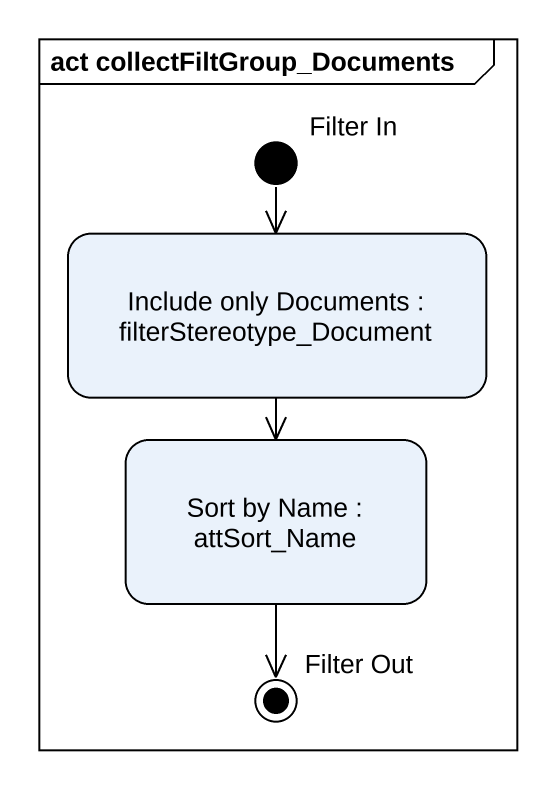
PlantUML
@startuml
mainframe act collectFiltGroup_Documents
hide empty description
state "Filter In" as Filter_In <<start>>
state "Include only Documents : filterStereotype_Document" as Include_only_Documents
state "Sort by Name : attSort_Name" as Sort_by_Name
state "Filter Out" as Filter_Out <<end>>
Filter_In --> Include_only_Documents
Include_only_Documents --> Sort_by_Name
Sort_by_Name --> Filter_Out
@enduml
